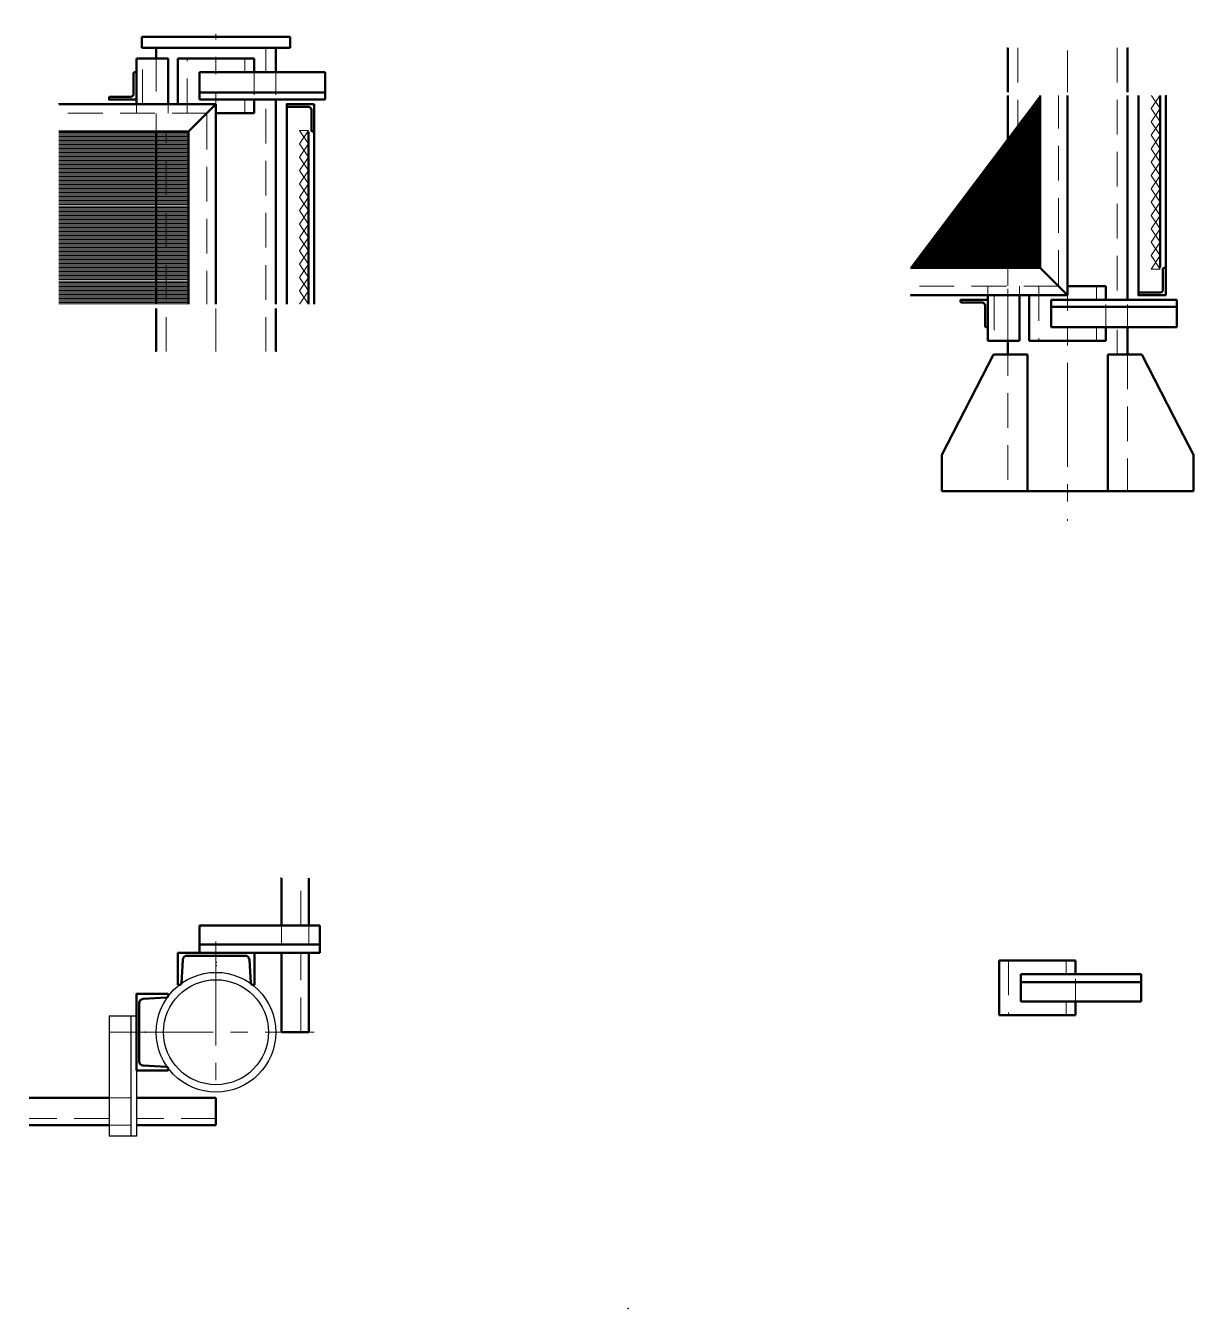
# Model space of a CAD drawing. Header units: millimetres. Extents: x -15843 to 52186, y -12703 to 19750.
# Drawn here: x 35587 to 37723, y -9206 to -6860 of the extents above; entities that cross this region are included whole.
import ezdxf

# ---------------------------------------------------------------- set-up
doc = ezdxf.new("R2010")
doc.units = ezdxf.units.MM
for name, pattern in [('ACAD_ISO10W100', [18, 12, -3, 0, -3]), ('невидимая', [9.524999999999999, 6.35, -3.175]), ('осевая2', [28.575000000000003, 19.05, -3.175, 3.175, -3.175])]:
    doc.linetypes.add(name, pattern=pattern)
for name, color, linetype, lineweight in [('АС Колонны', 7, 'Continuous', 20), ('АС Оси', 7, 'ACAD_ISO10W100', 20), ('АС_Сваи', 7, 'Continuous', 20), ('АС_Стены', 7, 'Continuous', 20)]:
    doc.layers.add(name, color=color, linetype=linetype, lineweight=lineweight)

msp = doc.modelspace()

# ---------------------------------------------------------------- hatches: boundary and pattern name
at = {"layer": 'АС Колонны', "lineweight": 0}
h = msp.add_hatch(dxfattribs=at)
h.set_pattern_fill('ANSI37', scale=10, style=0)
h.set_pattern_definition([(45.00000000000001, (-1854111833.559797, -10103564883.21737), (-22.45064030267288, 22.45064030267288), []), (135, (-1854111833.559797, -10103564883.21737), (-22.45064030267288, -22.45064030267288), [])])
h.paths.add_polyline_path([(37204.95521625152, -7302.943365028281), (37204.95521648994, -6986.900386741538), (37442.78333886733, -6986.900386741538), (37442.78333910575, -7302.943363120932)])
h = msp.add_hatch(dxfattribs=at)
h.set_pattern_fill('ANSI37', scale=10, style=0)
h.set_pattern_definition([(315, (-1854113391.125184, 10103550527.07142), (-22.45064030267288, -22.45064030267288), []), (225, (-1854113391.125184, 10103550527.07142), (-22.45064030267288, 22.45064030267288), [])])
h.paths.add_polyline_path([(35647.38982924094, -7053.202583244223), (35647.38982947936, -7369.245561530966), (35885.21795185676, -7369.245561530966), (35885.21795209518, -7053.202585151572)])

# ---------------------------------------------------------------- linework, layer by layer
at = {"color": 7, "lineweight": 50}
for p, q in [((35905.29673536887, -8555.983060768027), (35905.29673536887, -8505.983060768027)), ((35905.29673536887, -8505.983060768027), (36114.79673513045, -8505.983060768027)), ((36105.29673513045, -8505.983060768027), (36125.29673560729, -8505.983060768027)), ((36125.29673536887, -8555.983060768027), (36125.29673536887, -8505.983060768027)), ((35905.29673536887, -8540.209247520346), (36125.29673536887, -8540.209247520346)), ((36005.56042178741, -8555.983060768027), (36114.79673513045, -8555.983060768027)), ((36105.29673465362, -8555.983060768027), (36125.29673513045, -8555.983060768027))]:
    msp.add_line(p, q, dxfattribs=at)
for points in [[(35789.6231873857, -6994.91937058248), (35739.6231873857, -6994.91937058248), (35739.6231873857, -6991.719369819541, -0.4142135623730945), (35741.42318733802, -6989.91937058248), (35779.1231873857, -6989.91937058248, 0.4142135623730958), (35784.6231873857, -6984.41937058248), (35784.6231873857, -6946.719369819541, -0.4142135623730955), (35786.42318733802, -6944.91937058248), (35789.6231873857, -6944.91937058248)], [(36114.79673608413, -7003.202585151572), (36064.79673608413, -7003.202585151572), (36064.79673608413, -7006.402585914511, 0.4142135623730945), (36066.59673603644, -7008.202585151572), (36104.29673608413, -7008.202585151572, -0.4142135623730958), (36109.79673608413, -7013.702585151572), (36109.79673608413, -7051.402585914511, 0.4142135623730955), (36111.59673603644, -7053.202585151572), (36114.79673608413, -7053.202585151572)], [(37672.3621230947, -7352.943363120932), (37622.3621230947, -7352.943363120932), (37622.3621230947, -7349.743362357993, -0.4142135623730945), (37624.16212304702, -7347.943363120932), (37661.8621230947, -7347.943363120932, 0.4142135623730958), (37667.3621230947, -7342.443363120932), (37667.3621230947, -7304.743362357993, -0.4142135623730955), (37669.16212304702, -7302.943363120932), (37672.3621230947, -7302.943363120932)], [(37347.18857439628, -7361.226577690024), (37297.18857439628, -7361.226577690024), (37297.18857439628, -7364.426578452963, 0.4142135623730945), (37298.98857434859, -7366.226577690024), (37336.68857439628, -7366.226577690024, -0.4142135623730958), (37342.18857439628, -7371.726577690024), (37342.18857439628, -7409.426578452963, 0.4142135623730955), (37343.98857434859, -7411.226577690024), (37347.18857439628, -7411.226577690024)], [(36005.56042178741, -8555.983060768027), (36005.56042178741, -8613.983060768027), (36001.79571446052, -8613.983060768027, -0.3977784560052312), (35998.80049069991, -8611.152282646079), (35996.38690432181, -8568.431802680869, 0.3977784560052312), (35988.39964159598, -8560.883060386557), (35882.72120197883, -8560.883060386557, 0.3977784560052314), (35874.733939253, -8568.431802680869), (35872.3203528749, -8611.152282646079, -0.3977784560052307), (35869.3251291143, -8613.983060768027), (35865.56042178741, -8613.983060768027), (35865.56042178741, -8555.983060768027)], [(35789.62318690887, -8770.88247101583), (35847.62318690887, -8770.88247101583), (35847.62318690887, -8767.117763450522, 0.3977784560052312), (35844.7924085485, -8764.122539451499), (35802.07192906013, -8761.708953788657, -0.3977784560052312), (35794.52318700423, -8753.721691062827), (35794.52318700423, -8648.043250968833, -0.3977784560052314), (35802.07192906013, -8640.055988243003), (35844.7924085485, -8637.64240258016, 0.3977784560052307), (35847.62318690887, -8634.647178581137), (35847.62318690887, -8630.88247101583), (35789.62318690887, -8630.88247101583)]]:
    msp.add_lwpolyline(points, format="xyb", close=True, dxfattribs=at)
at = {"color": 7, "ltscale": 10}
for p in [(35935.56042178741, -8572.683061530966), (35935.56042178741, -8578.715793540854), (35806.32318695655, -8700.88247101583), (36689.295733534, -9205.996313026328)]:
    msp.add_point(p, dxfattribs=at)
at = {"layer": 'АС Колонны', "color": 7, "linetype": 'осевая2', "lineweight": 0, "ltscale": 10}
for p, q in [((35935.29673536887, -7456.271680763144), (35935.29673560729, -6874.692430427451)), ((37492.86212237945, -6904.87426750936), (37492.86212261787, -7765.273830345053))]:
    msp.add_line(p, q, dxfattribs=at)
at = {"layer": 'АС Колонны', "color": 7, "lineweight": 50}
for p, q in [((36071.0093799459, -6880.242368629355), (35799.58409174552, -6880.242368629355)), ((35799.58409174552, -6900.242368629355), (35799.58409174552, -6880.242368629355)), ((36071.0093799459, -6900.242368629355), (36071.0093799459, -6880.242368629355)), ((35789.6231873857, -7003.202583244223), (35789.6231873857, -6919.91937058248)), ((35847.62318714728, -6919.91937058248), (35789.6231873857, -6919.91937058248)), ((36071.0093799459, -6900.242368629355), (35799.58409174552, -6900.242368629355)), ((35825.79673560729, -6902.958595207114), (35825.79673560729, -6919.91937058248)), ((35847.62318690887, -6919.91937058248), (35847.62318762412, -7003.202583244223)), ((35865.29673584571, -6919.919372489829), (35865.29673584571, -7003.202583244223)), ((35865.29673584571, -6919.919372489829), (36005.29673584571, -6919.919372489829)), ((36005.29673584571, -6944.919372489829), (36005.29673584571, -6919.919372489829)), ((36044.79673608413, -6900.242368629355), (36044.79673608413, -6944.919372489829)), ((37383.36212142577, -7302.943366935629), (37383.36212261787, -6899.87426750936)), ((37602.3621230947, -7361.226573875327), (37602.36212357154, -6899.874265602011)), ((35905.29673584571, -6994.919372489829), (35905.29673584571, -6944.919372489829)), ((35905.29673584571, -6944.919372489829), (36134.79673632255, -6944.919372489829)), ((36134.79673608413, -6994.919376304526), (36134.79673608413, -6944.919374397177)), ((36134.79673632255, -6981.879995277304), (35905.29673584571, -6981.879995277304)), ((37442.86212285628, -7302.943365028281), (37442.8621230947, -6984.239438941855)), ((37492.86212261787, -7352.943365028281), (37492.86212214103, -6984.492231300253)), ((35935.29673560729, -7003.202583244223), (35647.44230421653, -7003.202583244223)), ((35885.29673560729, -7053.202583244223), (35935.29673560729, -7003.202583244223)), ((36134.79673632255, -6994.919372489829), (35905.29673584571, -6994.919372489829)), ((35935.29673560729, -7003.202583244223), (35935.29673513045, -7371.653716972251)), ((36005.29673584571, -7019.919372489829), (36005.29673584571, -6994.919372489829)), ((36044.79673608413, -6994.919374397177), (36044.79673656097, -7456.271682670493)), ((35935.29673584571, -7019.919372489829), (36005.29673584571, -7019.919372489829)), ((35885.29673560729, -7053.202583244223), (35647.44230373969, -7053.202583244223)), ((35825.7967344152, -7053.202581336875), (35825.79673560729, -7456.271680763144)), ((35885.29673584571, -7053.202583244223), (35885.29673608413, -7371.906509330649)), ((37442.86212261787, -7302.943365028281), (37205.00769075027, -7302.943365028281)), ((37442.86212261787, -7302.943365028281), (37492.86212261787, -7352.943365028281)), ((37492.86212285628, -7336.226575782675), (37562.86212285628, -7336.226575782675)), ((37562.86212285628, -7336.226575782675), (37562.86212285628, -7361.226575782675)), ((37492.86212261787, -7352.943365028281), (37205.0076912271, -7352.943365028281)), ((37347.18857439628, -7352.943365028281), (37347.18857439628, -7436.226577690024)), ((37405.18857391944, -7436.226577690024), (37405.1885746347, -7352.943365028281)), ((37422.86212285628, -7436.226575782675), (37422.86212285628, -7352.943365028281)), ((37692.36212333312, -7361.226575782675), (37462.86212285628, -7361.226575782675)), ((37462.86212285628, -7361.226575782675), (37462.86212285628, -7411.226575782675)), ((37692.3621230947, -7361.226571967978), (37692.3621230947, -7411.226573875327)), ((37692.36212333312, -7374.2659529952), (37462.86212285628, -7374.2659529952)), ((37462.86212285628, -7411.226575782675), (37692.36212333312, -7411.226575782675)), ((37562.86212285628, -7411.226575782675), (37562.86212285628, -7436.226575782675)), ((37602.3621230947, -7460.903579643149), (37602.36212285628, -7411.226575782675)), ((37405.18857415786, -7436.226577690024), (37347.18857439628, -7436.226577690024)), ((37383.36212285628, -7460.903579643149), (37383.36212261787, -7436.226579597373)), ((37422.86212285628, -7436.226575782675), (37562.86212285628, -7436.226575782675)), ((37262.8621230947, -7644.929151466269), (37357.14947899451, -7460.903579643149)), ((37419.41757138839, -7460.903581550498), (37357.14947899451, -7460.903579643149)), ((37419.41757138839, -7710.903581550498), (37419.41757138839, -7460.903581550498)), ((37566.30667480102, -7710.903581550498), (37566.30667480102, -7460.903581550498)), ((37566.30667480102, -7460.903581550498), (37628.57476719489, -7460.903579643149)), ((37687.14949186912, -7575.226936271567), (37628.57476719489, -7460.903579643149)), ((37722.8621230947, -7644.929151466269), (37687.14949186912, -7575.226936271567)), ((37262.8621230947, -7710.903581550498), (37262.8621230947, -7644.929151466269)), ((37722.8621230947, -7710.903581550498), (37722.8621230947, -7644.929151466269)), ((37262.8621230947, -7710.903581550498), (37722.8621230947, -7710.903581550498)), ((36055.29673536887, -8505.983060768027), (36055.29673513045, -8417.946775367636)), ((36105.29673489204, -8505.983060768027), (36105.29673489204, -8418.96722214498)), ((36055.29673513045, -8700.88247101583), (36055.29673536887, -8555.983058860678)), ((36105.29673465362, -8700.88247101583), (36105.29673465362, -8555.983060768027)), ((37367.53690584769, -8669.867380073447), (37367.53690584769, -8569.867380073447)), ((37367.53690584769, -8569.867380073447), (37507.53690584769, -8569.867380073447)), ((37507.53690584769, -8569.867380073447), (37507.53690584769, -8594.867380073447)), ((37627.53690584769, -8594.867380073447), (37407.53690584769, -8594.867380073447)), ((37407.53690584769, -8594.867380073447), (37407.53690584769, -8644.867380073447)), ((37627.53690584769, -8609.105861595053), (37407.53690584769, -8609.105861595053)), ((37627.53690584769, -8594.867380073447), (37627.53690584769, -8644.867380073447)), ((37407.53690584769, -8644.867380073447), (37627.53690584769, -8644.867380073447)), ((37507.53690584769, -8644.867380073447), (37507.53690584769, -8669.867380073447)), ((37367.53690584769, -8669.867380073447), (37507.53690584769, -8669.867380073447)), ((36055.29673513045, -8700.88247101583), (36105.29673489204, -8700.88247101583)), ((35739.62318690887, -8820.88247101583), (35593.58709438911, -8820.88247101583)), ((35935.29673536887, -8820.88247101583), (35789.62318714728, -8820.882472923178)), ((35935.29673536887, -8820.88247101583), (35935.29673536887, -8870.88247101583)), ((35739.62318714728, -8870.882469108481), (35593.58709438911, -8870.88247101583)), ((35935.29673536887, -8870.88247101583), (35789.62318667045, -8870.88247101583))]:
    msp.add_line(p, q, dxfattribs=at)
at = {"layer": 'АС Колонны', "color": 7, "linetype": 'невидимая', "lineweight": 5, "ltscale": 10}
for p, q in [((35801.00795873275, -7003.202583244223), (35801.00795897117, -6919.91937058248)), ((35825.79673536887, -6980.036779334921), (35825.79673560729, -6919.91937058248)), ((35882.55946596732, -7019.919372489829), (35882.55946596732, -6919.919372489829)), ((37401.99028357139, -6899.874265602011), (37401.99028166404, -7302.943366935629)), ((37583.73396261802, -6899.87426750936), (37583.73396309486, -7361.226575782675)), ((37476.14533241859, -6984.425523689169), (37476.145332657, -7336.226575782675)), ((35789.6231873857, -7019.91937058248), (35789.62318762412, -7003.202583244223)), ((35847.6231873857, -7019.91937058248), (35847.62318762412, -7003.202583244223)), ((36026.16857560744, -7456.271680763144), (36026.16857608428, -6994.919372489829)), ((35918.57994564643, -7019.919372489829), (35647.44230397811, -7019.91937058248)), ((35825.7967344152, -7053.202581336875), (35825.79673489204, -7020.410507133383)), ((35918.57994540801, -7371.720424583335), (35918.57994564643, -7019.919372489829)), ((35844.42489656081, -7456.271682670493), (35844.42489465346, -7053.202581336875)), ((37383.36212142577, -7302.943366935629), (37383.36212190261, -7335.735441139121)), ((37476.145332657, -7336.226575782675), (37205.00769098868, -7336.226577690024)), ((37347.18857439628, -7336.226577690024), (37347.1885746347, -7352.943365028281)), ((37383.36212285628, -7341.226575782675), (37383.3621230947, -7710.903581550498)), ((37405.18857439628, -7336.226577690024), (37405.1885746347, -7352.943365028281)), ((37440.1248529779, -7336.226575782675), (37440.1248529779, -7436.226575782675)), ((37358.57334574332, -7352.943365028281), (37358.57334598174, -7436.226577690024)), ((37383.36212237945, -7376.109168937583), (37383.36212261787, -7436.226577690024)), ((37602.36212285628, -7460.903579643149), (37602.36212261787, -7710.903581550498)), ((37384.79963596931, -8569.867380073447), (37384.79963596931, -8669.867380073447))]:
    msp.add_line(p, q, dxfattribs=at)
at = {"layer": 'АС Колонны', "color": 7, "linetype": 'невидимая', "lineweight": 5, "ltscale": 15}
for p, q in [((35988.03400620093, -6944.919372489829), (35988.03400620093, -6919.919372489829)), ((36026.16857608428, -6944.919372489829), (36026.16857608428, -6900.242366722006)), ((36005.29673584571, -6986.310392310996), (36005.29673584571, -6944.919372489829)), ((36044.79673608413, -6986.310394218344), (36044.79673608413, -6944.919374397177)), ((35988.03400620093, -7019.919372489829), (35988.03400620093, -6994.919372489829)), ((37545.59939321151, -7336.226575782675), (37545.59939321151, -7361.226575782675)), ((37562.86212285628, -7369.835555961508), (37562.86212285628, -7411.226575782675)), ((37602.3621230947, -7369.83555405416), (37602.3621230947, -7411.226573875327)), ((37545.59939321151, -7411.226575782675), (37545.59939321151, -7436.226575782675)), ((37583.73396309486, -7416.226575782675), (37583.73396309486, -7460.903581550498)), ((37490.27417620292, -8569.867380073447), (37490.27417620292, -8594.867380073447)), ((37507.53690584769, -8603.47636025228), (37507.53690584769, -8644.867380073447)), ((37490.27417620292, -8644.867380073447), (37490.27417620292, -8669.867380073447))]:
    msp.add_line(p, q, dxfattribs=at)
at = {"layer": 'АС Колонны', "color": 7, "lineweight": 0}
for p, q in [((37662.23724969497, -6986.900384834189), (37645.81258972755, -7011.354280403037)), ((37645.81258948913, -6986.900384834189), (37662.23724945655, -7011.354280403037)), ((37662.23724969497, -7035.808175971884), (37645.81258972755, -7011.354280403037)), ((37645.81258948913, -7035.808175971884), (37662.23724945655, -7011.354280403037)), ((37662.23724969497, -7035.808175971884), (37645.81258972755, -7060.262071540732)), ((37645.81258948913, -7035.808175971884), (37662.23724945655, -7060.262071540732)), ((36104.67186268439, -7075.798816612143), (36088.24720271697, -7051.344921043295)), ((36088.24720247855, -7075.798816612143), (36104.67186244598, -7051.344921043295)), ((36088.24720224013, -7051.344921043295), (36104.67186244598, -7051.344921043295)), ((37662.23724969497, -7084.71596710958), (37645.81258972755, -7060.262071540732)), ((37645.81258948913, -7084.71596710958), (37662.23724945655, -7060.262071540732)), ((36104.67186268439, -7075.798816612143), (36088.24720271697, -7100.252712180991)), ((36088.24720247855, -7075.798816612143), (36104.67186244598, -7100.252712180991)), ((37662.23724969497, -7084.71596710958), (37645.81258972755, -7109.169862678427)), ((37645.81258948913, -7084.71596710958), (37662.23724945655, -7109.169862678427)), ((36104.67186268439, -7124.706607749838), (36088.24720271697, -7100.252712180991)), ((36088.24720247855, -7124.706607749838), (36104.67186244598, -7100.252712180991)), ((37662.23724969497, -7133.623758247275), (37645.81258972755, -7109.169862678427)), ((37645.81258948913, -7133.623758247275), (37662.23724945655, -7109.169862678427)), ((36104.67186268439, -7124.706607749838), (36088.24720271697, -7149.160503318686)), ((36088.24720247855, -7124.706607749838), (36104.67186244598, -7149.160503318686)), ((36104.67186268439, -7173.614398887534), (36088.24720271697, -7149.160503318686)), ((36088.24720247855, -7173.614398887534), (36104.67186244598, -7149.160503318686)), ((37662.23724969497, -7133.623758247275), (37645.81258972755, -7158.077653816123)), ((37645.81258948913, -7133.623758247275), (37662.23724945655, -7158.077653816123)), ((36104.67186268439, -7173.614398887534), (36088.24720271697, -7198.068294456381)), ((36088.24720247855, -7173.614398887534), (36104.67186244598, -7198.068294456381)), ((37662.23724969497, -7182.53154938497), (37645.81258972755, -7158.077653816123)), ((37645.81258948913, -7182.53154938497), (37662.23724945655, -7158.077653816123)), ((36104.67186268439, -7222.522190025229), (36088.24720271697, -7198.068294456381)), ((36088.24720247855, -7222.522190025229), (36104.67186244598, -7198.068294456381)), ((37662.23724969497, -7182.53154938497), (37645.81258972755, -7206.985444953818)), ((37645.81258948913, -7182.53154938497), (37662.23724945655, -7206.985444953818)), ((36104.67186268439, -7222.522190025229), (36088.24720271697, -7246.976085594077)), ((36088.24720247855, -7222.522190025229), (36104.67186244598, -7246.976085594077)), ((37662.23724969497, -7231.439340522666), (37645.81258972755, -7206.985444953818)), ((37645.81258948913, -7231.439340522666), (37662.23724945655, -7206.985444953818)), ((36104.67186268439, -7271.429981162924), (36088.24720271697, -7246.976085594077)), ((36088.24720247855, -7271.429981162924), (36104.67186244598, -7246.976085594077)), ((37662.23724969497, -7231.439340522666), (37645.81258972755, -7255.893236091513)), ((37645.81258948913, -7231.439340522666), (37662.23724945655, -7255.893236091513)), ((36104.67186268439, -7271.429981162924), (36088.24720271697, -7295.883876731772)), ((36088.24720247855, -7271.429981162924), (36104.67186244598, -7295.883876731772)), ((37662.23724969497, -7280.347131660361), (37645.81258972755, -7255.893236091513)), ((37645.81258948913, -7280.347131660361), (37662.23724945655, -7255.893236091513)), ((36104.67186268439, -7320.33777230062), (36088.24720271697, -7295.883876731772)), ((36088.24720247855, -7320.33777230062), (36104.67186244598, -7295.883876731772)), ((37662.23724969497, -7280.347131660361), (37645.81258972755, -7304.801027229209)), ((37645.81258948913, -7280.347131660361), (37662.23724945655, -7304.801027229209)), ((36104.67186268439, -7320.33777230062), (36088.24720271697, -7344.791667869467)), ((36088.24720247855, -7320.33777230062), (36104.67186244598, -7344.791667869467)), ((37645.81258925071, -7304.801027229209), (37662.23724945655, -7304.801027229209)), ((36104.67186268439, -7369.245563438315), (36088.24720271697, -7344.791667869467)), ((36088.24720247855, -7369.245563438315), (36104.67186244598, -7344.791667869467)), ((35935.29673536887, -8555.983060768027), (35915.29673536887, -8555.983060768027)), ((35925.29673536887, -8555.983060768027), (36025.56042178741, -8555.983060768027))]:
    msp.add_line(p, q, dxfattribs=at)
at = {"layer": 'АС Колонны', "color": 7, "lineweight": 30}
for p, q in [((35739.62318690887, -8670.88247101583), (35789.62318690887, -8670.88247101583)), ((35739.62318690887, -8670.88247101583), (35739.62318714728, -8872.38247101583)), ((35779.2676993238, -8670.88247101583), (35779.26769908538, -8890.88247101583)), ((35789.62318690887, -8670.88247101583), (35789.62318667045, -8872.382469108481)), ((35739.62318714728, -8870.88247101583), (35739.62318714728, -8890.88247101583)), ((35789.62318690887, -8890.88247101583), (35739.62318714728, -8890.88247101583)), ((35789.62318667045, -8870.882469108481), (35789.6231873857, -8890.88247101583))]:
    msp.add_line(p, q, dxfattribs=at)
for radius in [109.5, 96.02402305603027]:
    msp.add_circle((35935.29673536887, -8700.88247101583), radius, dxfattribs=at)
at = {"layer": 'АС Оси', "color": 7, "linetype": 'осевая2', "lineweight": 0, "ltscale": 10}
for p, q in [((35935.29673536887, -8534.898294380087), (35935.29673536887, -8822.38247101583)), ((35739.62318690887, -8700.88247101583), (36114.79673536887, -8700.88247101583))]:
    msp.add_line(p, q, dxfattribs=at)
at = {"layer": 'АС_Сваи', "color": 7, "linetype": 'невидимая', "lineweight": 5, "ltscale": 10}
for p, q in [((36090.23597534766, -8505.983060768027), (36090.23597558608, -8418.96722214498)), ((36055.29673536887, -8540.209247520346), (36055.29673584571, -8505.983058860678)), ((36105.29673465362, -8540.209247520346), (36105.29673513045, -8505.983060768027)), ((36090.23597534766, -8700.88247101583), (36090.23597534766, -8555.983060768027)), ((35779.2676993238, -8670.88247101583), (35779.26769860854, -8822.38247101583)), ((35739.6231873857, -8820.882472923178), (35739.62318714728, -8858.934362342734)), ((35779.26769908538, -8820.88247101583), (35739.62318714728, -8820.88247101583)), ((35789.62318714728, -8820.88247101583), (35789.62318667045, -8858.934362342734)), ((35739.62318690887, -8858.934362342734), (35593.58709438911, -8858.934360435385)), ((35935.29673536887, -8858.934360435385), (35789.62318667045, -8858.934362342734)), ((35779.26769908538, -8870.88247101583), (35739.62318714728, -8870.88247101583)), ((35779.26769884696, -8870.882469108481), (35779.26769908538, -8890.88247101583))]:
    msp.add_line(p, q, dxfattribs=at)
at = {"layer": 'АС_Стены', "color": 7, "lineweight": 50}
for p, q in [((37622.3621230947, -7352.943363120932), (37622.3621230947, -6986.90038292684)), ((37662.23724945655, -7302.026363304038), (37662.23724969497, -6986.900384834189)), ((37672.3621230947, -7352.943363120932), (37672.3621230947, -6986.900384834189)), ((36064.79673608413, -7003.202585151572), (36064.79673608413, -7369.245565345664)), ((36064.79673608413, -7003.202585151572), (36114.79673584571, -7003.202585151572)), ((36114.79673608413, -7003.202585151572), (36114.79673608413, -7369.245563438315)), ((36104.67186244598, -7054.119584968466), (36104.67186268439, -7369.245563438315)), ((37622.3621230947, -7352.943363120932), (37672.36212285628, -7352.943363120932))]:
    msp.add_line(p, q, dxfattribs=at)

# ---------------------------------------------------------------- next in the draw order: wipeouts: each hides what was drawn before it
at = {"linetype": 'Continuous'}
for points in [[(37383.362122617866, -6899.87426750936), (37602.36212357154, -6899.874265602015), (37602.3621232213, -6859.659989442145), (37383.362122267616, -6859.65999134949)], [(37672.3621230947, -6986.900384834189), (37204.43531811415, -6986.900384834189), (37204.43531811415, -6981.68044596765), (37672.3621230947, -6981.68044596765)], [(35647.44230421653, -7003.202583244227), (35647.44230421653, -7369.49861517761), (35642.826673093456, -7369.49861517761), (35642.826673093456, -7003.202583244227)], [(35825.7967356073, -7456.271680763144), (36044.79673656097, -7456.271682670493), (36044.796736386365, -7476.320247133419), (35825.79673543269, -7476.320245226074)], [(36105.29673489204, -8418.967222144984), (36055.296735133226, -8418.96722228039), (36055.29673511411, -8411.908338522073), (36105.29673487293, -8411.908338386664)], [(35593.58709438911, -8870.88247101583), (35593.58709438911, -8820.88247101583), (35587.17513612895, -8820.88247101583), (35587.17513612895, -8870.88247101583)]]:
    msp.add_wipeout(points, dxfattribs=at).dxf.layer = 'АС_Сваи'

# ---------------------------------------------------------------- next in the draw order: wipeouts: each hides what was drawn before it
for points in [[(37205.0076912271, -7352.943365028281), (37205.0076912271, -6986.900384834189), (37204.43531811415, -6986.900384834189), (37204.43531811415, -7352.943365028281)], [(36114.79673608413, -7369.49861517761), (35647.44230421653, -7369.49861517761), (35647.44230421653, -7376.695649003392), (36114.79673608413, -7376.695649003392)]]:
    msp.add_wipeout(points, dxfattribs=at).dxf.layer = 'АС_Сваи'

doc.saveas('drawing.dxf')
